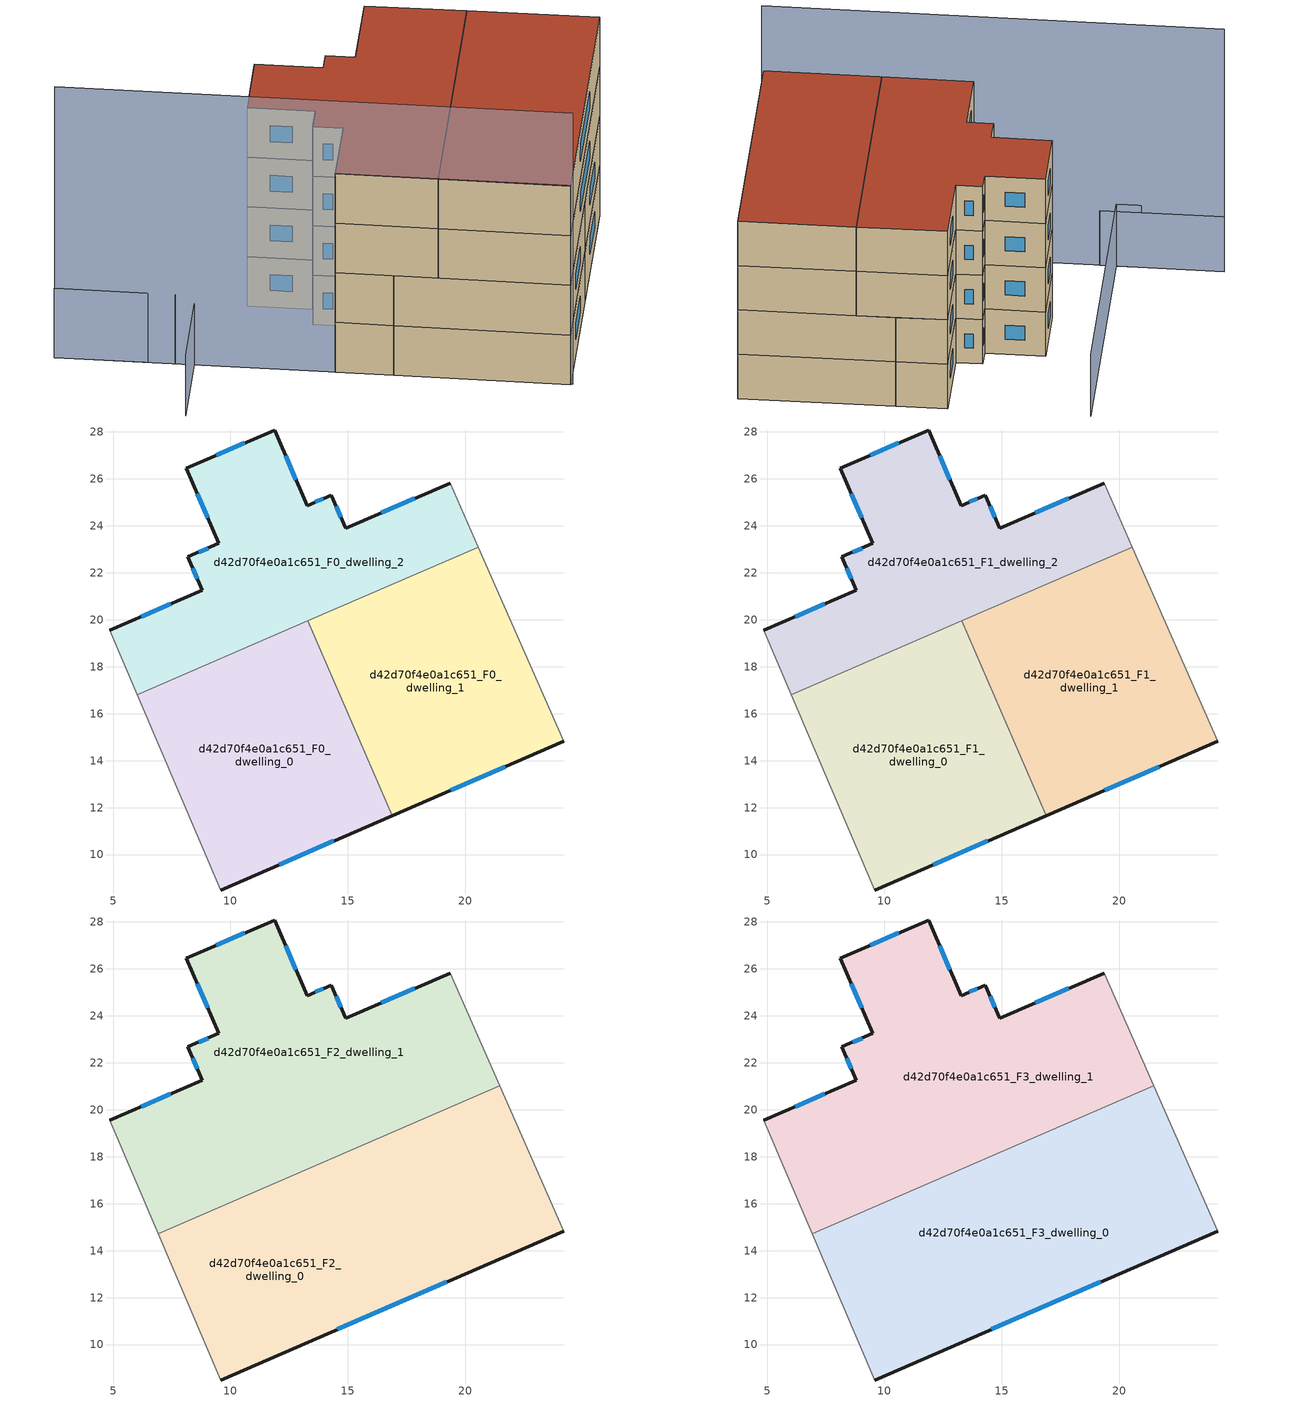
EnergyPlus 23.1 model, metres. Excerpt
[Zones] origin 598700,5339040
d42d70f4e0a1c651_F0_dwelling_0
 floor ground (EU_floor_Construction): 13.29,19.95 16.88,11.66 9.58,8.49 6.04,16.8 z0
 wall outside (EU_wall_Construction): 9.58,8.49 16.88,11.66 z0:3
 wall adiabatic (EU_wall_Construction): 6.04,16.8 9.58,8.49 z0:3
 wall to d42d70f4e0a1c651_F0_dwelling_1 (EU_wall_Construction): 16.88,11.66 13.29,19.95 z0:3
 wall to d42d70f4e0a1c651_F0_dwelling_2 (EU_wall_Construction): 13.29,19.95 6.04,16.8 z0:3
 window (EU_Window_Construction): 12.07,9.57 14.4,10.58 z1.02:1.98
d42d70f4e0a1c651_F0_dwelling_1
 floor ground (EU_floor_Construction): 20.55,23.09 24.18,14.83 16.88,11.66 13.29,19.95 z0
 wall outside (EU_wall_Construction): 16.88,11.66 24.18,14.83 z0:3
 wall adiabatic (EU_wall_Construction): 24.18,14.83 20.55,23.09 z0:3
 wall to d42d70f4e0a1c651_F0_dwelling_2 (EU_wall_Construction): 20.55,23.09 13.29,19.95 z0:3
 window (EU_Window_Construction): 19.37,12.74 21.7,13.75 z1.02:1.98
d42d70f4e0a1c651_F0_dwelling_2
 floor ground (EU_floor_Construction): 19.35,25.82 20.55,23.09 6.04,16.8 4.86,19.55 8.8,21.25 8.19,22.67 9.51,23.25 8.12,26.45 11.87,28.08 13.26,24.86 14.29,25.31 14.91,23.89 z0
 wall outside (EU_wall_Construction): 19.35,25.82 14.91,23.89 14.29,25.31 13.26,24.86 11.87,28.08 8.12,26.45 9.51,23.25 8.19,22.67 8.8,21.25 4.86,19.55 z0:3
 wall adiabatic (EU_wall_Construction): 4.86,19.55 6.04,16.8 / 20.55,23.09 19.35,25.82 z0:3
 window (EU_Window_Construction): 7.46,20.68 6.2,20.13 / 8.4,22.19 8.59,21.74 / 9.06,23.05 8.64,22.87 / 8.59,25.36 9.04,24.34 / 10.6,27.52 9.4,27 / 12.79,25.95 12.35,26.98 / 13.94,25.16 13.61,25.01 / 14.7,24.37 14.5,24.83 / 17.84,25.16 16.42,24.54 z1.02:1.98
d42d70f4e0a1c651_F1_dwelling_0
 floor to d42d70f4e0a1c651_F0_dwelling_0 (EU_floor_Construction): 13.29,19.95 16.88,11.66 9.58,8.49 6.04,16.8 z3
 wall outside (EU_wall_Construction): 9.58,8.49 16.88,11.66 z3:6
 wall adiabatic (EU_wall_Construction): 6.04,16.8 9.58,8.49 z3:6
 wall to d42d70f4e0a1c651_F1_dwelling_1 (EU_wall_Construction): 16.88,11.66 13.29,19.95 z3:6
 wall to d42d70f4e0a1c651_F1_dwelling_2 (EU_wall_Construction): 13.29,19.95 6.04,16.8 z3:6
 window (EU_Window_Construction): 12.07,9.57 14.4,10.58 z4.02:4.98
d42d70f4e0a1c651_F1_dwelling_1
 floor to d42d70f4e0a1c651_F0_dwelling_1 (EU_floor_Construction): 20.55,23.09 24.18,14.83 16.88,11.66 13.29,19.95 z3
 wall outside (EU_wall_Construction): 16.88,11.66 24.18,14.83 z3:6
 wall adiabatic (EU_wall_Construction): 24.18,14.83 20.55,23.09 z3:6
 wall to d42d70f4e0a1c651_F1_dwelling_2 (EU_wall_Construction): 20.55,23.09 13.29,19.95 z3:6
 window (EU_Window_Construction): 19.37,12.74 21.7,13.75 z4.02:4.98
d42d70f4e0a1c651_F1_dwelling_2
 floor to d42d70f4e0a1c651_F0_dwelling_2 (EU_floor_Construction): 19.35,25.82 20.55,23.09 6.04,16.8 4.86,19.55 8.8,21.25 8.19,22.67 9.51,23.25 8.12,26.45 11.87,28.08 13.26,24.86 14.29,25.31 14.91,23.89 z3
 wall outside (EU_wall_Construction): 19.35,25.82 14.91,23.89 14.29,25.31 13.26,24.86 11.87,28.08 8.12,26.45 9.51,23.25 8.19,22.67 8.8,21.25 4.86,19.55 z3:6
 wall adiabatic (EU_wall_Construction): 4.86,19.55 6.04,16.8 / 20.55,23.09 19.35,25.82 z3:6
 window (EU_Window_Construction): 7.46,20.68 6.2,20.13 / 8.4,22.19 8.59,21.74 / 9.06,23.05 8.64,22.87 / 8.59,25.36 9.04,24.34 / 10.6,27.52 9.4,27 / 12.79,25.95 12.35,26.98 / 13.94,25.16 13.61,25.01 / 14.7,24.37 14.5,24.83 / 17.84,25.16 16.42,24.54 z4.02:4.98
d42d70f4e0a1c651_F2_dwelling_0
 floor to d42d70f4e0a1c651_F1_dwelling_0 (EU_floor_Construction): 14.19,17.87 16.88,11.66 9.58,8.49 6.93,14.72 z6
 floor to d42d70f4e0a1c651_F1_dwelling_1 (EU_floor_Construction): 21.46,21.02 24.18,14.83 16.88,11.66 14.19,17.87 z6
 wall outside (EU_wall_Construction): 9.58,8.49 24.18,14.83 z6:9
 wall to d42d70f4e0a1c651_F2_dwelling_1 (EU_wall_Construction): 21.46,21.02 6.93,14.72 z6:9
 wall adiabatic (EU_wall_Construction): 24.18,14.83 21.46,21.02 / 6.93,14.72 9.58,8.49 z6:9
 window (EU_Window_Construction): 14.55,10.65 19.22,12.67 z7.02:7.98
d42d70f4e0a1c651_F2_dwelling_1
 floor to d42d70f4e0a1c651_F1_dwelling_2 (EU_floor_Construction): 19.35,25.82 20.55,23.09 6.04,16.8 4.86,19.55 8.8,21.25 8.19,22.67 9.51,23.25 8.12,26.45 11.87,28.08 13.26,24.86 14.29,25.31 14.91,23.89 z6
 floor to d42d70f4e0a1c651_F1_dwelling_0 (EU_floor_Construction): 13.29,19.95 14.19,17.87 6.93,14.72 6.04,16.8 z6
 floor to d42d70f4e0a1c651_F1_dwelling_1 (EU_floor_Construction): 20.55,23.09 21.46,21.02 14.19,17.87 13.29,19.95 z6
 wall outside (EU_wall_Construction): 19.35,25.82 14.91,23.89 14.29,25.31 13.26,24.86 11.87,28.08 8.12,26.45 9.51,23.25 8.19,22.67 8.8,21.25 4.86,19.55 z6:9
 wall adiabatic (EU_wall_Construction): 4.86,19.55 6.93,14.72 / 21.46,21.02 19.35,25.82 z6:9
 window (EU_Window_Construction): 7.46,20.68 6.2,20.13 / 8.4,22.19 8.59,21.74 / 9.06,23.05 8.64,22.87 / 8.59,25.36 9.04,24.34 / 10.6,27.52 9.4,27 / 12.79,25.95 12.35,26.98 / 13.94,25.16 13.61,25.01 / 14.7,24.37 14.5,24.83 / 17.84,25.16 16.42,24.54 z7.02:7.98
d42d70f4e0a1c651_F3_dwelling_0
 floor to d42d70f4e0a1c651_F2_dwelling_0 (EU_floor_Construction): 21.46,21.02 24.18,14.83 9.58,8.49 6.93,14.72 z9
 wall outside (EU_wall_Construction): 9.58,8.49 24.18,14.83 z9:12
 wall to d42d70f4e0a1c651_F3_dwelling_1 (EU_wall_Construction): 21.46,21.02 6.93,14.72 z9:12
 wall adiabatic (EU_wall_Construction): 24.18,14.83 21.46,21.02 / 6.93,14.72 9.58,8.49 z9:12
 window (EU_Window_Construction): 14.55,10.65 19.22,12.67 z10.02:10.98
 roof outside (EU_roof_Construction): 24.18,14.83 21.46,21.02 6.93,14.72 9.58,8.49 z12
d42d70f4e0a1c651_F3_dwelling_1
 floor to d42d70f4e0a1c651_F2_dwelling_1 (EU_floor_Construction): 19.35,25.82 21.46,21.02 6.93,14.72 4.86,19.55 8.8,21.25 8.19,22.67 9.51,23.25 8.12,26.45 11.87,28.08 13.26,24.86 14.29,25.31 14.91,23.89 z9
 wall outside (EU_wall_Construction): 19.35,25.82 14.91,23.89 14.29,25.31 13.26,24.86 11.87,28.08 8.12,26.45 9.51,23.25 8.19,22.67 8.8,21.25 4.86,19.55 z9:12
 wall adiabatic (EU_wall_Construction): 4.86,19.55 6.93,14.72 / 21.46,21.02 19.35,25.82 z9:12
 window (EU_Window_Construction): 7.46,20.68 6.2,20.13 / 8.4,22.19 8.59,21.74 / 9.06,23.05 8.64,22.87 / 8.59,25.36 9.04,24.34 / 10.6,27.52 9.4,27 / 12.79,25.95 12.35,26.98 / 13.94,25.16 13.61,25.01 / 14.7,24.37 14.5,24.83 / 17.84,25.16 16.42,24.54 z10.02:10.98
 roof outside (EU_roof_Construction): 21.46,21.02 19.35,25.82 14.91,23.89 14.29,25.31 13.26,24.86 11.87,28.08 8.12,26.45 9.51,23.25 8.19,22.67 8.8,21.25 4.86,19.55 6.93,14.72 z12
shading: -0.82,32.69 9.68,8.43 z0:16.4; -0.82,32.7 2.02,26.16 / 2.02,26.16 -2.41,24.24 z0:3.7; 16.12,33.33 1.62,27.04 / 1.62,27.04 -0.83,32.7 z0:4.2
[Building]
EU S2 Campaign: North Axis=0; Terrain=City; Solar Distribution=FullExterior
[Site:Location]
Vienna: Latitude=48; Longitude=16.5; Time Zone=1; Elevation=183
[SizingPeriod:WeatherFileDays]
AnnualSizingPeriod: Begin Month=1; Begin Day of Month=1; End Month=12; End Day of Month=31; Day of Week for Start Day=Monday; Use Weather File Daylight Saving Period=No; Use Weather File Rain and Snow Indicators=No
[MATERIAL]
EU_InternalMass_Material: Roughness=MediumRough; Thickness=0.1; Conductivity=1; Density=1800; Specific Heat=900; Thermal Absorptance=0.9; Solar Absorptance=0.7; Visible Absorptance=0.7
[MATERIAL:NOMASS] Roughness=MediumRough; Thermal Absorptance=0.9; Solar Absorptance=0.7; Visible Absorptance=0.7
Name | Thermal Resistance
EU_wall_NoMass | 0.942466
EU_roof_NoMass | 0.551687
EU_floor_NoMass | 0.66527
[WINDOWMATERIAL:SIMPLEGLAZINGSYSTEM]
EU_Window_SimpleGlazing: UFactor=2.03367; Solar Heat Gain Coefficient=0.65; Visible Transmittance=0.65
[CONSTRUCTION]
EU_wall_Construction: EU_wall_NoMass
EU_roof_Construction: EU_roof_NoMass
EU_floor_Construction: EU_floor_NoMass
EU_Window_Construction: EU_Window_SimpleGlazing
EU_InternalMass_Construction: EU_InternalMass_Material
[ZONE] Type=1; Multiplier=1; Ceiling Height=autocalculate; Floor Area=autocalculate; Part of Total Floor Area=Yes
Name | Volume
d42d70f4e0a1c651_F0_dwelling_0; d42d70f4e0a1c651_F1_dwelling_0 | 215.002
d42d70f4e0a1c651_F2_dwelling_0; d42d70f4e0a1c651_F3_dwelling_0 | 322.494
d42d70f4e0a1c651_F0_dwelling_1; d42d70f4e0a1c651_F1_dwelling_1 | 215
d42d70f4e0a1c651_F2_dwelling_1; d42d70f4e0a1c651_F3_dwelling_1 | 322.474
d42d70f4e0a1c651_F0_dwelling_2; d42d70f4e0a1c651_F1_dwelling_2 | 214.983
[INTERNALMASS] Construction=EU_InternalMass_Construction
Name | Zone or ZoneList | Surface Area
d42d70f4e0a1c651_F0_dwelling_0_EU_InternalMass | d42d70f4e0a1c651_F0_dwelling_0 | 71.6641
d42d70f4e0a1c651_F0_dwelling_1_EU_InternalMass | d42d70f4e0a1c651_F0_dwelling_1 | 71.6694
d42d70f4e0a1c651_F0_dwelling_2_EU_InternalMass | d42d70f4e0a1c651_F0_dwelling_2 | 71.6608
d42d70f4e0a1c651_F1_dwelling_0_EU_InternalMass | d42d70f4e0a1c651_F1_dwelling_0 | 71.6641
d42d70f4e0a1c651_F1_dwelling_1_EU_InternalMass | d42d70f4e0a1c651_F1_dwelling_1 | 71.6694
d42d70f4e0a1c651_F1_dwelling_2_EU_InternalMass | d42d70f4e0a1c651_F1_dwelling_2 | 71.6608
d42d70f4e0a1c651_F2_dwelling_0_EU_InternalMass | d42d70f4e0a1c651_F2_dwelling_0 | 107.498
d42d70f4e0a1c651_F2_dwelling_1_EU_InternalMass | d42d70f4e0a1c651_F2_dwelling_1 | 107.491
d42d70f4e0a1c651_F3_dwelling_0_EU_InternalMass | d42d70f4e0a1c651_F3_dwelling_0 | 107.498
d42d70f4e0a1c651_F3_dwelling_1_EU_InternalMass | d42d70f4e0a1c651_F3_dwelling_1 | 107.491
[OTHEREQUIPMENT] Fuel Type=Electricity; Design Level Calculation Method=Watts/Area; Power per Zone Floor Area=1; Fraction Latent=0; Fraction Radiant=0; Fraction Lost=0; Carbon Dioxide Generation Rate=0; EndUse Subcategory=EU_Step8_InternalGains
Name | Zone or ZoneList or Space or SpaceList | Schedule
EU_Step8_InternalGain_d42d70f4e0a1c651_F0_dwelling_0_f000 | d42d70f4e0a1c651_F0_dwelling_0 | EU_Step8_GainSchedule_d42d70f4e0a1c651_F0_dwelling_0_f000
EU_Step8_InternalGain_d42d70f4e0a1c651_F0_dwelling_1_f000 | d42d70f4e0a1c651_F0_dwelling_1 | EU_Step8_GainSchedule_d42d70f4e0a1c651_F0_dwelling_1_f000
EU_Step8_InternalGain_d42d70f4e0a1c651_F0_dwelling_2_f000 | d42d70f4e0a1c651_F0_dwelling_2 | EU_Step8_GainSchedule_d42d70f4e0a1c651_F0_dwelling_2_f000
EU_Step8_InternalGain_d42d70f4e0a1c651_F1_dwelling_0_f000 | d42d70f4e0a1c651_F1_dwelling_0 | EU_Step8_GainSchedule_d42d70f4e0a1c651_F1_dwelling_0_f000
EU_Step8_InternalGain_d42d70f4e0a1c651_F1_dwelling_1_f000 | d42d70f4e0a1c651_F1_dwelling_1 | EU_Step8_GainSchedule_d42d70f4e0a1c651_F1_dwelling_1_f000
EU_Step8_InternalGain_d42d70f4e0a1c651_F1_dwelling_2_f000 | d42d70f4e0a1c651_F1_dwelling_2 | EU_Step8_GainSchedule_d42d70f4e0a1c651_F1_dwelling_2_f000
EU_Step8_InternalGain_d42d70f4e0a1c651_F2_dwelling_0_f000 | d42d70f4e0a1c651_F2_dwelling_0 | EU_Step8_GainSchedule_d42d70f4e0a1c651_F2_dwelling_0_f000
EU_Step8_InternalGain_d42d70f4e0a1c651_F2_dwelling_1_f000 | d42d70f4e0a1c651_F2_dwelling_1 | EU_Step8_GainSchedule_d42d70f4e0a1c651_F2_dwelling_1_f000
EU_Step8_InternalGain_d42d70f4e0a1c651_F3_dwelling_0_f000 | d42d70f4e0a1c651_F3_dwelling_0 | EU_Step8_GainSchedule_d42d70f4e0a1c651_F3_dwelling_0_f000
EU_Step8_InternalGain_d42d70f4e0a1c651_F3_dwelling_1_f000 | d42d70f4e0a1c651_F3_dwelling_1 | EU_Step8_GainSchedule_d42d70f4e0a1c651_F3_dwelling_1_f000
[ZONEVENTILATION:DESIGNFLOWRATE] Schedule=EU_AlwaysOn; Design Flow Rate Calculation Method=AirChanges/Hour; Air Changes per Hour=0.530523; Ventilation Type=Natural; Fan Pressure Rise=0; Fan Total Efficiency=1; Constant Term Coefficient=1; Temperature Term Coefficient=0; Velocity Term Coefficient=0; Velocity Squared Term Coefficient=0; Minimum Indoor Temperature=-100; Maximum Indoor Temperature=100; Delta Temperature=-100; Minimum Outdoor Temperature=-100; Maximum Outdoor Temperature=100; Maximum Wind Speed=40
Name | Zone or ZoneList or Space or SpaceList
EU_ConstantAir_d42d70f4e0a1c651_F0_dwelling_0 | d42d70f4e0a1c651_F0_dwelling_0
EU_ConstantAir_d42d70f4e0a1c651_F0_dwelling_1 | d42d70f4e0a1c651_F0_dwelling_1
EU_ConstantAir_d42d70f4e0a1c651_F0_dwelling_2 | d42d70f4e0a1c651_F0_dwelling_2
EU_ConstantAir_d42d70f4e0a1c651_F1_dwelling_0 | d42d70f4e0a1c651_F1_dwelling_0
EU_ConstantAir_d42d70f4e0a1c651_F1_dwelling_1 | d42d70f4e0a1c651_F1_dwelling_1
EU_ConstantAir_d42d70f4e0a1c651_F1_dwelling_2 | d42d70f4e0a1c651_F1_dwelling_2
EU_ConstantAir_d42d70f4e0a1c651_F2_dwelling_0 | d42d70f4e0a1c651_F2_dwelling_0
EU_ConstantAir_d42d70f4e0a1c651_F2_dwelling_1 | d42d70f4e0a1c651_F2_dwelling_1
EU_ConstantAir_d42d70f4e0a1c651_F3_dwelling_0 | d42d70f4e0a1c651_F3_dwelling_0
EU_ConstantAir_d42d70f4e0a1c651_F3_dwelling_1 | d42d70f4e0a1c651_F3_dwelling_1
[HVACTEMPLATE:THERMOSTAT] Constant Heating Setpoint=20; Constant Cooling Setpoint=50
EU_HeatOnly_d42d70f4e0a1c651_F0_dwelling_0; EU_HeatOnly_d42d70f4e0a1c651_F0_dwelling_1; EU_HeatOnly_d42d70f4e0a1c651_F0_dwelling_2; EU_HeatOnly_d42d70f4e0a1c651_F1_dwelling_0; EU_HeatOnly_d42d70f4e0a1c651_F1_dwelling_1; EU_HeatOnly_d42d70f4e0a1c651_F1_dwelling_2; EU_HeatOnly_d42d70f4e0a1c651_F2_dwelling_0; EU_HeatOnly_d42d70f4e0a1c651_F2_dwelling_1; EU_HeatOnly_d42d70f4e0a1c651_F3_dwelling_0; EU_HeatOnly_d42d70f4e0a1c651_F3_dwelling_1
[HVACTEMPLATE:ZONE:IDEALLOADSAIRSYSTEM] System Availability Schedule=EU_AlwaysOn; Maximum Heating Supply Air Temperature=50; Minimum Cooling Supply Air Temperature=13; Maximum Heating Supply Air Humidity Ratio=0.0156; Minimum Cooling Supply Air Humidity Ratio=0.0077; Heating Limit=NoLimit; Cooling Limit=NoLimit; Heating Availability Schedule=EU_AlwaysOn; Cooling Availability Schedule=EU_CoolingOff; Dehumidification Control Type=ConstantSensibleHeatRatio; Cooling Sensible Heat Ratio=0.7; Dehumidification Setpoint=60; Humidification Control Type=None; Humidification Setpoint=30; Outdoor Air Method=None; Outdoor Air Flow Rate per Person=0.00944; Outdoor Air Flow Rate per Zone Floor Area=0; Outdoor Air Flow Rate per Zone=0; Demand Controlled Ventilation Type=None; Outdoor Air Economizer Type=NoEconomizer; Heat Recovery Type=None; Sensible Heat Recovery Effectiveness=0.7; Latent Heat Recovery Effectiveness=0.65
Name | Template Thermostat
d42d70f4e0a1c651_F0_dwelling_0 | EU_HeatOnly_d42d70f4e0a1c651_F0_dwelling_0
d42d70f4e0a1c651_F0_dwelling_1 | EU_HeatOnly_d42d70f4e0a1c651_F0_dwelling_1
d42d70f4e0a1c651_F0_dwelling_2 | EU_HeatOnly_d42d70f4e0a1c651_F0_dwelling_2
d42d70f4e0a1c651_F1_dwelling_0 | EU_HeatOnly_d42d70f4e0a1c651_F1_dwelling_0
d42d70f4e0a1c651_F1_dwelling_1 | EU_HeatOnly_d42d70f4e0a1c651_F1_dwelling_1
d42d70f4e0a1c651_F1_dwelling_2 | EU_HeatOnly_d42d70f4e0a1c651_F1_dwelling_2
d42d70f4e0a1c651_F2_dwelling_0 | EU_HeatOnly_d42d70f4e0a1c651_F2_dwelling_0
d42d70f4e0a1c651_F2_dwelling_1 | EU_HeatOnly_d42d70f4e0a1c651_F2_dwelling_1
d42d70f4e0a1c651_F3_dwelling_0 | EU_HeatOnly_d42d70f4e0a1c651_F3_dwelling_0
d42d70f4e0a1c651_F3_dwelling_1 | EU_HeatOnly_d42d70f4e0a1c651_F3_dwelling_1
[SIZING:ZONE] Zone Cooling Design Supply Air Temperature Input Method=SupplyAirTemperature; Zone Cooling Design Supply Air Temperature=13; Zone Heating Design Supply Air Temperature Input Method=SupplyAirTemperature; Zone Heating Design Supply Air Temperature=50; Zone Cooling Design Supply Air Humidity Ratio=0.008; Zone Heating Design Supply Air Humidity Ratio=0.008; Cooling Design Air Flow Method=DesignDay; Cooling Design Air Flow Rate=0; Cooling Minimum Air Flow per Zone Floor Area=0.000762; Cooling Minimum Air Flow=0; Cooling Minimum Air Flow Fraction=0.2; Heating Design Air Flow Method=DesignDay; Heating Design Air Flow Rate=0; Heating Maximum Air Flow per Zone Floor Area=0.002032; Heating Maximum Air Flow=0.141576; Heating Maximum Air Flow Fraction=0.3; Account for Dedicated Outdoor Air System=No; Dedicated Outdoor Air System Control Strategy=NeutralSupplyAir; Dedicated Outdoor Air Low Setpoint Temperature for Design=autosize; Dedicated Outdoor Air High Setpoint Temperature for Design=autosize; Zone Load Sizing Method=Sensible Load Only No Latent Load; Zone Latent Cooling Design Supply Air Humidity Ratio Input Method=HumidityRatioDifference; Zone Cooling Design Supply Air Humidity Ratio Difference=0.005; Zone Latent Heating Design Supply Air Humidity Ratio Input Method=HumidityRatioDifference; Zone Humidification Design Supply Air Humidity Ratio Difference=0.005
d42d70f4e0a1c651_F0_dwelling_0; d42d70f4e0a1c651_F0_dwelling_1; d42d70f4e0a1c651_F0_dwelling_2; d42d70f4e0a1c651_F1_dwelling_0; d42d70f4e0a1c651_F1_dwelling_1; d42d70f4e0a1c651_F1_dwelling_2; d42d70f4e0a1c651_F2_dwelling_0; d42d70f4e0a1c651_F2_dwelling_1; d42d70f4e0a1c651_F3_dwelling_0; d42d70f4e0a1c651_F3_dwelling_1
[SCHEDULE:CONSTANT]
Name | Hourly Value
EU_AlwaysOn | 1
EU_CoolingOff | 0
[SCHEDULE:FILE] Column Number=1; Rows to Skip at Top=0; Number of Hours of Data=8760; Column Separator=Comma; Interpolate to Timestep=No; Minutes per Item=60; Adjust Schedule for Daylight Savings=Yes
Name | File
EU_Step8_GainSchedule_d42d70f4e0a1c651_F0_dwelling_0_f000 | ../../schedules/d42d70f4e0a1c651/d42d70f4e0a1c651_F0_dwelling_0_f000_gain.csv
EU_Step8_GainSchedule_d42d70f4e0a1c651_F0_dwelling_1_f000 | ../../schedules/d42d70f4e0a1c651/d42d70f4e0a1c651_F0_dwelling_1_f000_gain.csv
EU_Step8_GainSchedule_d42d70f4e0a1c651_F0_dwelling_2_f000 | ../../schedules/d42d70f4e0a1c651/d42d70f4e0a1c651_F0_dwelling_2_f000_gain.csv
EU_Step8_GainSchedule_d42d70f4e0a1c651_F1_dwelling_0_f000 | ../../schedules/d42d70f4e0a1c651/d42d70f4e0a1c651_F1_dwelling_0_f000_gain.csv
EU_Step8_GainSchedule_d42d70f4e0a1c651_F1_dwelling_1_f000 | ../../schedules/d42d70f4e0a1c651/d42d70f4e0a1c651_F1_dwelling_1_f000_gain.csv
EU_Step8_GainSchedule_d42d70f4e0a1c651_F1_dwelling_2_f000 | ../../schedules/d42d70f4e0a1c651/d42d70f4e0a1c651_F1_dwelling_2_f000_gain.csv
EU_Step8_GainSchedule_d42d70f4e0a1c651_F2_dwelling_0_f000 | ../../schedules/d42d70f4e0a1c651/d42d70f4e0a1c651_F2_dwelling_0_f000_gain.csv
EU_Step8_GainSchedule_d42d70f4e0a1c651_F2_dwelling_1_f000 | ../../schedules/d42d70f4e0a1c651/d42d70f4e0a1c651_F2_dwelling_1_f000_gain.csv
EU_Step8_GainSchedule_d42d70f4e0a1c651_F3_dwelling_0_f000 | ../../schedules/d42d70f4e0a1c651/d42d70f4e0a1c651_F3_dwelling_0_f000_gain.csv
EU_Step8_GainSchedule_d42d70f4e0a1c651_F3_dwelling_1_f000 | ../../schedules/d42d70f4e0a1c651/d42d70f4e0a1c651_F3_dwelling_1_f000_gain.csv
